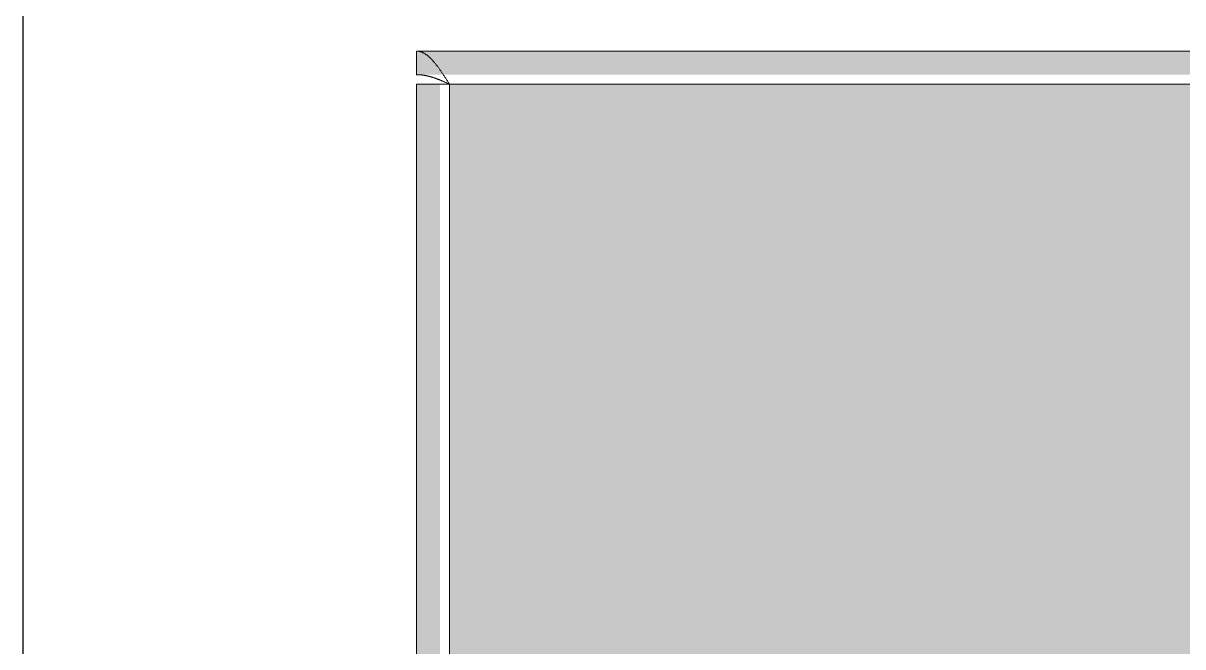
# Model space of a CAD drawing. Header units: millimetres. Extents: x 27500 to 33280, y -10980 to 420.
# Drawn here: x 27500 to 27573.7, y -6102.9 to -6063.2 of the extents above; entities that cross this region are included whole.
import ezdxf

# ---------------------------------------------------------------- set-up
doc = ezdxf.new("R2010")
doc.units = ezdxf.units.MM
for name, color, linetype, lineweight, true_color in [('CQEN_DETAIL', 7, 'Continuous', 5, 0x464d50), ('CQEN_HARDWARE', 7, 'Continuous', 5, 0x848c8f), ('CQEN_PLASTRON', 7, 'Continuous', 5, 0xd2d6d3)]:
    doc.layers.add(name, color=color, linetype=linetype, lineweight=lineweight, true_color=true_color)
doc.layers.add('LAYOUT_PARAMETERS', color=7, linetype='Continuous', plot=False)
doc.styles.add('LAYOUT_CONTACTOR_ARIAL', font='arial.ttf')
doc.styles.get("Standard").update_dxf_attribs({"font": 'arial.ttf'})

# ---------------------------------------------------------------- blocks, each defined once
blk = doc.blocks.new('SX_DYN_PLASTRON_BLANK_G001')
at = {"layer": 'CQEN_HARDWARE'}
for points in [[(0, 146.5), (0, 148), (875.879, 148), (875.879, 146.5)], [(0, 84.5), (0, 145.9), (1.5, 145.9), (1.5, 84.5)]]:
    blk.add_hatch(color=256, dxfattribs=at).paths.add_polyline_path(points)
at = {"layer": 'CQEN_PLASTRON'}
h = blk.add_hatch(color=256, dxfattribs=at)
h.paths.add_polyline_path([(2.1, 145.9), (881.9, 145.9), (881.9, 2.1), (2.1, 2.1)])
h.paths.add_polyline_path([(7.253, 76.364), (7.099, 75.785), (6.989, 75.195), (6.922, 74.599), (6.9, 74), (6.922, 73.401), (6.989, 72.805), (7.099, 72.215), (7.253, 71.636), (12.636, 66.253), (12.924, 66.171), (13.215, 66.099), (13.509, 66.038), (13.805, 65.989), (14.102, 65.95), (14.401, 65.922), (14.7, 65.906), (15, 65.9), (15.3, 65.906), (15.599, 65.922), (15.898, 65.95), (16.195, 65.989), (16.491, 66.038), (16.785, 66.099), (17.076, 66.171), (17.364, 66.253), (22.747, 71.636), (22.901, 72.215), (23.011, 72.805), (23.078, 73.401), (23.1, 74), (23.078, 74.599), (23.011, 75.195), (22.901, 75.785), (22.747, 76.364), (17.364, 81.747), (16.785, 81.901), (16.195, 82.011), (15.599, 82.078), (15, 82.1), (14.401, 82.078), (13.805, 82.011), (13.215, 81.901), (12.636, 81.747)], flags=0)
h = blk.add_hatch(color=256, dxfattribs=at)
h.paths.add_polyline_path([(881.9, 2.1), (881.9, 145.9), (2.1, 145.9), (2.1, 2.1)])
h.paths.add_polyline_path([(12.636, 66.253), (7.253, 71.636), (7.099, 72.215), (6.989, 72.805), (6.922, 73.401), (6.9, 74), (6.922, 74.599), (6.989, 75.195), (7.099, 75.785), (7.253, 76.364), (12.636, 81.747), (13.215, 81.901), (13.805, 82.011), (14.401, 82.078), (15, 82.1), (15.599, 82.078), (16.195, 82.011), (16.785, 81.901), (17.364, 81.747), (22.747, 76.364), (22.901, 75.785), (23.011, 75.195), (23.078, 74.599), (23.1, 74), (23.078, 73.401), (23.011, 72.805), (22.901, 72.215), (22.747, 71.636), (17.364, 66.253), (17.076, 66.171), (16.785, 66.099), (16.491, 66.038), (16.195, 65.989), (15.898, 65.95), (15.599, 65.922), (15.3, 65.906), (15, 65.9), (14.7, 65.906), (14.401, 65.922), (14.102, 65.95), (13.805, 65.989), (13.509, 66.038), (13.215, 66.099), (12.924, 66.171)], flags=0)
at = {"layer": 'CQEN_DETAIL'}
for p, q in [((884, 148), (0, 148)), ((0, 2.1), (0, 145.9)), ((2.1, 145.9), (881.9, 145.9)), ((2.1, 2.1), (2.1, 145.9))]:
    blk.add_line(p, q, dxfattribs=at)
for points in [[(0, 146.5), (0, 146.519), (0, 146.537), (0, 146.556), (0, 146.575), (0, 146.594), (0, 146.612), (0, 146.631), (0, 146.65), (0, 146.669), (0, 146.687), (0, 146.706), (0, 146.725), (0, 146.744), (0, 146.762), (0, 146.781), (0, 146.8), (0, 146.819), (0, 146.837), (0, 146.856), (0, 146.875), (0, 146.894), (0, 146.912), (0, 146.931), (0, 146.95), (0, 146.969), (0, 146.987), (0, 147.006), (0, 147.025), (0, 147.044), (0, 147.062), (0, 147.081), (0, 147.1), (0, 147.119), (0, 147.137), (0, 147.156), (0, 147.175), (0, 147.194), (0, 147.212), (0, 147.231), (0, 147.25), (0, 147.269), (0, 147.287), (0, 147.306), (0, 147.325), (0, 147.344), (0, 147.362), (0, 147.381), (0, 147.4), (0, 147.419), (0, 147.437), (0, 147.456), (0, 147.475), (0, 147.494), (0, 147.512), (0, 147.531), (0, 147.55), (0, 147.569), (0, 147.587), (0, 147.606), (0, 147.625), (0, 147.644), (0, 147.662), (0, 147.681), (0, 147.7), (0, 147.719), (0, 147.737), (0, 147.756), (0, 147.775), (0, 147.794), (0, 147.812), (0, 147.831), (0, 147.85), (0, 147.869), (0, 147.887), (0, 147.906), (0, 147.925), (0, 147.944), (0, 147.962), (0, 147.981), (0, 148)], [(0, 148), (0.026, 148), (0.052, 147.998), (0.079, 147.996), (0.105, 147.993), (0.131, 147.99), (0.157, 147.985), (0.184, 147.98), (0.21, 147.974), (0.236, 147.967), (0.262, 147.96), (0.289, 147.951), (0.315, 147.942), (0.341, 147.932), (0.367, 147.921), (0.394, 147.91), (0.42, 147.897), (0.446, 147.884), (0.472, 147.87), (0.499, 147.856), (0.525, 147.84), (0.551, 147.824), (0.577, 147.807), (0.604, 147.789), (0.63, 147.771), (0.656, 147.752), (0.682, 147.732), (0.709, 147.712), (0.735, 147.69), (0.761, 147.669), (0.787, 147.646), (0.814, 147.623), (0.84, 147.599), (0.866, 147.574), (0.892, 147.549), (0.919, 147.523), (0.945, 147.497), (0.971, 147.47), (0.997, 147.442), (1.024, 147.414), (1.05, 147.385), (1.076, 147.355), (1.102, 147.325), (1.129, 147.295), (1.155, 147.264), (1.181, 147.232), (1.207, 147.2), (1.234, 147.167), (1.26, 147.134), (1.286, 147.101), (1.312, 147.067), (1.339, 147.032), (1.365, 146.997), (1.391, 146.962), (1.417, 146.926), (1.444, 146.89), (1.47, 146.853), (1.496, 146.816), (1.522, 146.779), (1.549, 146.742), (1.575, 146.704), (1.601, 146.665), (1.627, 146.627), (1.654, 146.588), (1.68, 146.549), (1.706, 146.51), (1.732, 146.47), (1.759, 146.43), (1.785, 146.39), (1.811, 146.35), (1.837, 146.31), (1.864, 146.269), (1.89, 146.228), (1.916, 146.188), (1.942, 146.147), (1.969, 146.106), (1.995, 146.065), (2.021, 146.024), (2.047, 145.982), (2.074, 145.941), (2.1, 145.9)], [(0, 146.5), (0.026, 146.5), (0.052, 146.5), (0.079, 146.499), (0.105, 146.498), (0.131, 146.497), (0.157, 146.496), (0.184, 146.494), (0.21, 146.493), (0.236, 146.491), (0.262, 146.488), (0.289, 146.486), (0.315, 146.483), (0.341, 146.481), (0.367, 146.477), (0.394, 146.474), (0.42, 146.471), (0.446, 146.467), (0.472, 146.463), (0.499, 146.459), (0.525, 146.454), (0.551, 146.45), (0.577, 146.445), (0.604, 146.44), (0.63, 146.435), (0.656, 146.429), (0.682, 146.423), (0.709, 146.418), (0.735, 146.412), (0.761, 146.405), (0.787, 146.399), (0.814, 146.392), (0.84, 146.385), (0.866, 146.378), (0.892, 146.371), (0.919, 146.364), (0.945, 146.356), (0.971, 146.348), (0.997, 146.341), (1.024, 146.333), (1.05, 146.324), (1.076, 146.316), (1.102, 146.307), (1.129, 146.299), (1.155, 146.29), (1.181, 146.281), (1.207, 146.271), (1.234, 146.262), (1.26, 146.253), (1.286, 146.243), (1.312, 146.233), (1.339, 146.223), (1.365, 146.213), (1.391, 146.203), (1.417, 146.193), (1.444, 146.183), (1.47, 146.172), (1.496, 146.162), (1.522, 146.151), (1.549, 146.14), (1.575, 146.13), (1.601, 146.119), (1.627, 146.108), (1.654, 146.097), (1.68, 146.085), (1.706, 146.074), (1.732, 146.063), (1.759, 146.051), (1.785, 146.04), (1.811, 146.029), (1.837, 146.017), (1.864, 146.005), (1.89, 145.994), (1.916, 145.982), (1.942, 145.971), (1.969, 145.959), (1.995, 145.947), (2.021, 145.935), (2.047, 145.924), (2.074, 145.912), (2.1, 145.9)], [(2.1, 145.9), (2.059, 145.9), (2.018, 145.9), (1.977, 145.9), (1.935, 145.9), (1.894, 145.9), (1.853, 145.9), (1.813, 145.9), (1.772, 145.9), (1.731, 145.9), (1.691, 145.9), (1.65, 145.9), (1.61, 145.9), (1.57, 145.9), (1.531, 145.9), (1.491, 145.9), (1.452, 145.9), (1.412, 145.9), (1.374, 145.9), (1.336, 145.9), (1.298, 145.9), (1.26, 145.9), (1.221, 145.9), (1.184, 145.9), (1.148, 145.9), (1.112, 145.9), (1.075, 145.9), (1.039, 145.9), (1.003, 145.9), (0.968, 145.9), (0.935, 145.9), (0.901, 145.9), (0.867, 145.9), (0.834, 145.9), (0.8, 145.9), (0.769, 145.9), (0.738, 145.9), (0.707, 145.9), (0.677, 145.9), (0.646, 145.9), (0.615, 145.9), (0.588, 145.9), (0.56, 145.9), (0.533, 145.9), (0.505, 145.9), (0.478, 145.9), (0.451, 145.9), (0.427, 145.9), (0.404, 145.9), (0.38, 145.9), (0.356, 145.9), (0.332, 145.9), (0.31, 145.9), (0.291, 145.9), (0.271, 145.9), (0.251, 145.9), (0.231, 145.9), (0.211, 145.9), (0.194, 145.9), (0.179, 145.9), (0.163, 145.9), (0.147, 145.9), (0.131, 145.9), (0.116, 145.9), (0.105, 145.9), (0.093, 145.9), (0.082, 145.9), (0.071, 145.9), (0.059, 145.9), (0.05, 145.9), (0.043, 145.9), (0.036, 145.9), (0.029, 145.9), (0.022, 145.9), (0.015, 145.9), (0.012, 145.9), (0.009, 145.9), (0.007, 145.9), (0.005, 145.9), (0.002, 145.9), (0, 145.9)]]:
    blk.add_lwpolyline(points, dxfattribs=at)
blk = doc.blocks.new('*U496')
blk.add_blockref('SX_DYN_PLASTRON_BLANK_G001', (0, 0))
at = {"flags": 1}
for tag in ['WIDTH_MM', 'SOURCE_BLOCK', 'MODEL', 'HEIGHT_MM']:
    blk.add_attdef(tag, (0, 0), '', height=1, dxfattribs=at)
at = {"layer": 'LAYOUT_PARAMETERS', "style": 'LAYOUT_CONTACTOR_ARIAL', "flags": 1}
for tag in ['ARTICLE', 'VIEW', 'SOURCE', 'CABINET_SECTION_WIDTH_MM', 'ROW_PITCH_MM', 'PLASTRON_WIDTH_MM', 'PLASTRON_HEIGHT_MM', 'ROWS', 'NOTE']:
    blk.add_attdef(tag, (0, 0), '', height=1.7, dxfattribs=at)

msp = doc.modelspace()

# ---------------------------------------------------------------- linework, layer by layer
at = {"color": 8}
msp.add_lwpolyline([(27500, -6000), (28930, -6000), (28930, -8480), (27500, -8480)], close=True, dxfattribs=at)

# ---------------------------------------------------------------- block references
msp.add_blockref('*U496', (27525, -6213))

doc.saveas('drawing.dxf')
